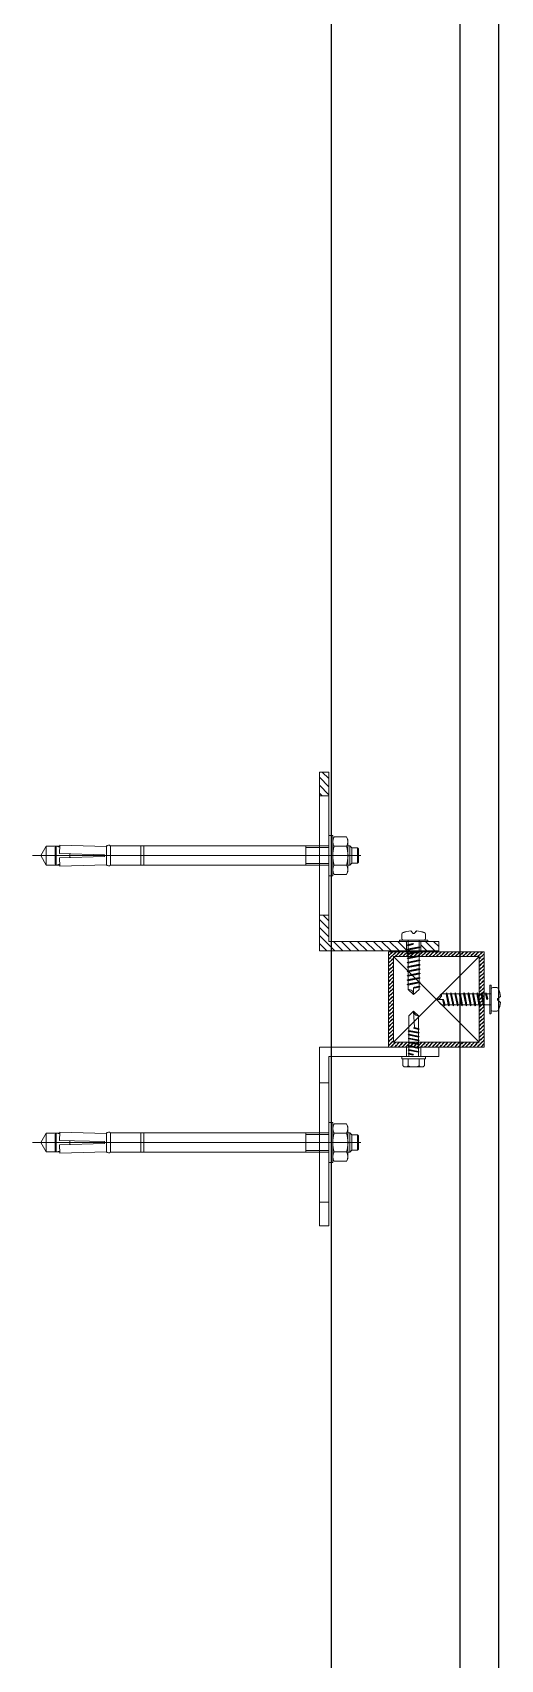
# Model space of a CAD drawing. Header units: millimetres. Extents: x 4688743 to 4806056, y -3017657 to -2960297.
# Drawn here: x 4752527 to 4752723, y -2972201 to -2971519 of the extents above; entities that cross this region are included whole.
import ezdxf

# ---------------------------------------------------------------- set-up
doc = ezdxf.new("R2010")
doc.units = ezdxf.units.MM
doc.header["$MEASUREMENT"] = 0
for name, color, linetype, lineweight in [('B-SECTIONS$0$_FAVETON-Autotaladrante N12 Filete 5.5 mm', 8, 'Continuous', 5), ('CLAYTONE-Pieza', 7, 'Continuous', 9), ('NEI-ALU-CROSS-SECTION', 150, 'Continuous', 5), ('NEI-G-BRACKET-IN PLAN', 115, 'Continuous', 5), ('NEI-G-RCC FASTENER', 253, 'Continuous', 5), ('TAPPING SCREW', 251, 'Continuous', 5)]:
    doc.layers.add(name, color=color, linetype=linetype, lineweight=lineweight)
doc.layers.add('MATEL CLADDING', color=145, linetype='Continuous')
doc.layers.add('wall', color=4, linetype='Continuous')

# ---------------------------------------------------------------- blocks, each defined once
blk = doc.blocks.new('ALU-CROSS-SECTION')
at = {"layer": 'NEI-ALU-CROSS-SECTION'}
h = blk.add_hatch(dxfattribs=at)
h.set_pattern_fill('ANSI33', color=8, scale=0.35, style=0)
h.set_pattern_definition([(45, (-14308.022, -80916.707), (-1.57154482, 1.57154482), []), (45, (-14306.4504, -80916.707), (-1.57154482, 1.57154482), [1.11125, -0.555625])])
h.paths.add_polyline_path([(20, 20), (-20, 20), (-20, -20), (20, -20)])
h.paths.add_polyline_path([(18, -18), (-18, -18), (-18, 18), (18, 18)], flags=16)
at = {"color": 8}
for p, q in [((-18, -18), (18, 18)), ((-18, 18), (18, -18))]:
    blk.add_line(p, q, dxfattribs=at)
for points in [[(-20, -20), (20, -20), (20, 20), (-20, 20)], [(-18, -18), (18, -18), (18, 18), (-18, 18)]]:
    blk.add_lwpolyline(points, close=True)
blk = doc.blocks.new('Autotaladrante N12 Filete 5.5 mm')
at = {"color": 250}
blk.add_lwpolyline([(0.4, -6), (0.1, -6, -0.414214), (0, -5.9), (0, 5.9, -0.414214), (0.1, 6), (0.4, 6, -0.414214), (0.5, 5.9), (0.5, -5.9, -0.414214)], format="xyb", close=True, dxfattribs=at)
at = {"layer": 'TAPPING SCREW'}
for p, q in [((-3.94, 1.25), (-2.75, 0.25)), ((-2.75, 0.25), (-2.75, -0.25)), ((0, 2.29), (1.85, 2.29)), ((1.62, 0), (2.08, 2.69)), ((2.31, 2.29), (3.68, 2.29)), ((4.14, 2.29), (5.51, 2.29)), ((5.98, 2.29), (7.35, 2.29)), ((7.81, 2.29), (9.18, 2.29)), ((9.64, 2.29), (11.01, 2.29)), ((10.56, -2.29), (11.48, 2.29)), ((11.25, 2.69), (11.48, 2.29)), ((11.48, 2.29), (12.85, 2.29)), ((13.31, 2.29), (14.68, 2.29)), ((14.23, -2.29), (15.14, 2.29)), ((14.55, 2.29), (20.7, 2.29)), ((14.91, 2.69), (15.14, 2.29)), ((15.14, 2.29), (16.51, 2.29)), ((16.98, 2.29), (18.35, 2.29)), ((17.66, -2.69), (18.58, 2.69)), ((20.7, 2.29), (22.8, 0)), ((-3.94, -1.25), (-2.75, -0.25)), ((0, -2.29), (2.76, -2.29)), ((3, -2.69), (3.23, -2.29)), ((4.83, -2.69), (5.06, -2.29)), ((6.66, -2.69), (6.89, -2.29)), ((8.5, -2.69), (8.73, -2.29)), ((10.33, -2.69), (10.56, -2.29)), ((10.56, -2.29), (11.93, -2.29)), ((12.39, -2.29), (13.76, -2.29)), ((13.64, -2.29), (20.7, -2.29)), ((14, -2.69), (14.23, -2.29)), ((14.23, -2.29), (15.6, -2.29)), ((16.06, -2.29), (17.43, -2.29)), ((17.89, -2.29), (19.26, -2.29)), ((19.95, 0), (22.8, 0)), ((20.7, -2.29), (22.8, 0))]:
    blk.add_line(p, q, dxfattribs=at)
for points in [[(-0.75, 5), (-2.47, 5)], [(0, 4.25), (0, -4.25)], [(4.6, -2.29), (3.23, -2.29), (4.14, 2.29), (3.91, 2.69), (3, -2.69), (2.76, -2.29), (3.68, 2.29), (3.91, 2.69)], [(6.43, -2.29), (5.06, -2.29), (5.98, 2.29), (5.75, 2.69), (4.83, -2.69), (4.6, -2.29), (5.51, 2.29), (5.75, 2.69)], [(8.26, -2.29), (6.89, -2.29), (7.81, 2.29), (7.58, 2.69), (6.66, -2.69), (6.43, -2.29), (7.35, 2.29), (7.58, 2.69)], [(10.1, -2.29), (8.73, -2.29), (9.64, 2.29), (9.41, 2.69), (8.5, -2.69), (8.26, -2.29), (9.18, 2.29), (9.41, 2.69)], [(13.08, 2.69), (13.31, 2.29), (12.39, -2.29), (12.16, -2.69), (11.93, -2.29), (12.85, 2.29), (13.08, 2.69), (12.16, -2.69)], [(15.83, -2.69), (16.06, -2.29), (16.98, 2.29), (16.75, 2.69), (15.83, -2.69), (15.6, -2.29), (16.51, 2.29), (16.75, 2.69)], [(-0.75, -5), (-2.47, -5)], [(19.95, 0), (19.72, -0.4), (19.26, -2.29), (19.5, -2.69), (19.95, 0), (20.19, -0.4), (19.73, -2.29), (19.5, -2.69)]]:
    blk.add_lwpolyline(points, dxfattribs=at)
for points in [[(2.31, 2.29), (1.85, 0.4), (1.62, 0), (1.39, 0.4), (1.85, 2.29), (2.08, 2.69)], [(10.33, -2.69), (10.1, -2.29), (11.01, 2.29), (11.25, 2.69)], [(13.76, -2.29), (14.68, 2.29), (14.91, 2.69), (14, -2.69)], [(17.89, -2.29), (17.66, -2.69), (17.43, -2.29), (18.35, 2.29), (18.58, 2.69), (18.81, 2.29)]]:
    blk.add_lwpolyline(points, close=True, dxfattribs=at)
for centre, radius, start, end in [((9.02, 0), 13, 159.51694, 174.54353), ((-2.46, 4.24), 0.756, 90.46961, 163.25484), ((-0.76, 4.24), 0.756, 0.46961, 89.53039), ((22.74, 2.05), 2.06, 173.37755, 271.62243), ((9.02, 0), 13, 185.45647, 200.48306), ((-2.46, -4.24), 0.756, 196.74516, 269.53039), ((-0.76, -4.24), 0.756, 270.46961, 359.53039)]:
    blk.add_arc(centre, radius, start, end, dxfattribs=at)
blk = doc.blocks.new('Fischer')
at = {"layer": 'NEI-G-RCC FASTENER', "linetype": 'Continuous'}
for p, q in [((-8, 6.8), (-7.39, 7.85)), ((-2.21, 7.85), (-7.39, 7.85)), ((-1.6, 6.8), (-2.21, 7.85)), ((-1.6, 8.4), (-1.6, 0)), ((-1.6, 8.4), (0, 8.4)), ((0, 8.4), (0, -8.4)), ((-12, 3.1), (-12.4, 2.7)), ((-12.4, 2.7), (-12.4, -2.82)), ((-12, 3.1), (-9.6, 3.1)), ((-12, -3.22), (-12, 3.1)), ((-9.6, 3.1), (-8.82, 3.94)), ((-9.6, 3.1), (-9.6, -3.22)), ((-8.82, 3.94), (-8, 3.94)), ((-8.82, -4.06), (-8.82, 3.94)), ((-8, 6.8), (-8, 0)), ((-8, -6.8), (-8, 0)), ((-2.21, 3.93), (-7.39, 3.93)), ((-1.6, -8.4), (-1.6, 0)), ((91.52, 3.94), (0, 3.94)), ((9.6, 3.94), (9.6, -4.06)), ((77.52, -4.06), (77.52, 3.94)), ((78.72, -4.06), (78.72, 3.94)), ((91.52, 3.94), (91.52, -4.06)), ((112.67, 4.45), (93.12, 3.89)), ((93.12, 3.92), (93.12, 3.46)), ((93.12, -3.46), (93.12, 3.46)), ((112.79, 0.93), (93.92, 0.4)), ((93.92, 0.4), (93.92, -0.4)), ((108.49, 0.78), (108.49, -0.78)), ((112.67, 4.45), (112.79, 0.93)), ((112.69, 3.92), (118.34, 3.92)), ((114.25, 3.92), (112.7, 3.62)), ((114.25, -3.92), (114.25, 3.92)), ((114.65, 3.44), (114.25, 3.92)), ((114.65, -3.44), (114.65, 3.44)), ((118.34, -3.92), (118.34, 3.92)), ((118.34, 3.92), (120.6, 0)), ((120.6, 0), (118.34, -3.92)), ((-12, -3.22), (-12.4, -2.82)), ((-9.6, -3.22), (-12, -3.22)), ((-9.6, -3.22), (-8.82, -4.06)), ((-8.82, -4.06), (-8, -4.06)), ((-8, -6.8), (-7.39, -7.85)), ((-2.21, -3.93), (-7.39, -3.93)), ((-1.6, -6.8), (-2.21, -7.85)), ((91.52, -4.06), (0, -4.06)), ((93.12, -3.92), (93.12, -3.46)), ((112.67, -4.45), (93.12, -3.89)), ((112.79, -0.93), (93.92, -0.4)), ((112.67, -4.45), (112.79, -0.93)), ((112.69, -3.92), (118.34, -3.92)), ((112.7, -3.62), (114.25, -3.92)), ((114.65, -3.44), (114.25, -3.92)), ((-2.21, -7.85), (-7.39, -7.85)), ((-1.6, -8.4), (0, -8.4))]:
    blk.add_line(p, q, dxfattribs=at)
at = {"layer": 'NEI-G-RCC FASTENER'}
for p, q in [((9.6, 3.29), (0, 3.29)), ((-13.33, 0), (124.1, 0)), ((9.6, -3.41), (0, -3.41))]:
    blk.add_line(p, q, dxfattribs=at)
at = {"layer": 'NEI-G-RCC FASTENER', "linetype": 'Continuous'}
for centre, radius, start, end in [((-4.53, 5.89), 3.47, 145.56154, 214.43847), ((-5.07, 5.89), 3.47, 325.56154, 34.43847), ((4.98, 0), 12.98, 162.38304, 197.61697), ((-14.58, 0), 12.98, 342.38303, 17.61698), ((92.28, 3.37), 0.948, 27.05796, 142.94074), ((-4.53, -5.89), 3.47, 145.56154, 214.43847), ((-5.07, -5.89), 3.47, 325.56154, 34.43847), ((92.28, -3.49), 0.948, 217.05925, 332.94203)]:
    blk.add_arc(centre, radius, start, end, dxfattribs=at)
blk = doc.blocks.new('B-SECTIONS$0$Autotaladrante N12 Filete 5.5 mm')
at = {"layer": 'B-SECTIONS$0$_FAVETON-Autotaladrante N12 Filete 5.5 mm'}
for p, q in [((-4.984375, -3.870117), (-4.984375, 3.870117)), ((-4.411376, 2.580078), (-1.03125, 2.580078)), ((0, 2.291992), (1.143555, 2.291992)), ((0.916504, 0), (1.375, 2.692383)), ((1.60669, 2.291992), (2.976807, 2.291992)), ((3.439942, 2.291992), (4.810059, 2.291992)), ((4.356446, -2.291992), (5.273194, 2.291992)), ((5.041749, 2.692383), (5.273194, 2.291992)), ((5.273194, 2.291992), (6.643555, 2.291992)), ((7.106446, 2.291992), (8.476807, 2.291992)), ((8.023194, -2.291992), (8.939698, 2.291992)), ((8.708252, 2.692383), (8.939698, 2.291992)), ((8.939698, 2.291992), (10.310059, 2.291992)), ((10.773194, 2.291992), (12.143311, 2.291992)), ((11.458252, -2.692383), (12.375, 2.692383)), ((12.606446, 2.291992), (19.670899, 2.291992)), ((13.981446, -0.401367), (21.770752, 0)), ((19.670899, 2.291992), (21.770752, 0)), ((19.670899, -2.291992), (21.770752, 0)), ((-4.411376, -2.580078), (-1.03125, -2.580078)), ((-1.03125, -5.160156), (-4.411376, -5.160156)), ((0, -2.291992), (2.060059, -2.291992)), ((2.291749, -2.692383), (2.523194, -2.291992)), ((4.125, -2.692383), (4.356446, -2.291992)), ((4.356446, -2.291992), (5.726807, -2.291992)), ((6.189942, -2.291992), (7.560059, -2.291992)), ((7.791504, -2.692383), (8.023194, -2.291992)), ((8.023194, -2.291992), (9.393311, -2.291992)), ((9.856446, -2.291992), (11.226807, -2.291992)), ((11.689942, -2.291992), (13.060059, -2.291992)), ((13.523194, -2.291992), (19.670899, -2.291992))]:
    blk.add_line(p, q, dxfattribs=at)
for points in [[(-1.03125, 5.160156), (-4.411376, 5.160156)], [(3.893555, -2.291992), (2.523194, -2.291992), (3.439942, 2.291992), (3.208252, 2.692383), (2.291749, -2.692383), (2.060059, -2.291992), (2.976807, 2.291992), (3.208252, 2.692383)], [(6.875, 2.692383), (7.106446, 2.291992), (6.189942, -2.291992), (5.958252, -2.692383), (5.726807, -2.291992), (6.643555, 2.291992), (6.875, 2.692383), (5.958252, -2.692383)], [(9.625, -2.692383), (9.856446, -2.291992), (10.773194, 2.291992), (10.541504, 2.692383), (9.625, -2.692383), (9.393311, -2.291992), (10.310059, 2.291992), (10.541504, 2.692383)], [(13.75, 0), (13.518555, -0.401367), (13.060059, -2.291992), (13.291749, -2.692383), (13.75, 0), (13.981446, -0.401367), (13.523194, -2.291992), (13.291749, -2.692383)]]:
    blk.add_lwpolyline(points, dxfattribs=at)
for points in [[(0, -5.729492), (0, 5.729492), (-1.03125, 5.729492), (-1.03125, -5.729492)], [(1.60669, 2.291992), (1.148194, 0.401367), (0.916504, 0), (0.685059, 0.401367), (1.143555, 2.291992), (1.375, 2.692383)], [(4.125, -2.692383), (3.893555, -2.291992), (4.810059, 2.291992), (5.041749, 2.692383)], [(7.560059, -2.291992), (8.476807, 2.291992), (8.708252, 2.692383), (7.791504, -2.692383)], [(11.689942, -2.291992), (11.458252, -2.692383), (11.226807, -2.291992), (12.143311, 2.291992), (12.375, 2.692383), (12.606446, 2.291992)]]:
    blk.add_lwpolyline(points, close=True, dxfattribs=at)
for centre, radius, start, end in [((1.111329, 0), 6.095833, 154.96034, 205.03966), ((-3.245605, 3.870117), 1.738802, 132.1065, 227.8935), ((21.712647, -2.054688), 2.055444, 88.377566, 186.622451), ((-3.245605, -3.870117), 1.738802, 132.1065, 227.8935)]:
    blk.add_arc(centre, radius, start, end, dxfattribs=at)

msp = doc.modelspace()

# ---------------------------------------------------------------- hatches: boundary and pattern name
at = {"layer": 'NEI-ALU-CROSS-SECTION'}
h = msp.add_hatch(dxfattribs=at)
h.set_pattern_fill('ANSI33', color=8, scale=0.35, style=0)
h.set_pattern_definition([(45, (222162.3434, -72868.969), (-1.5715448212, 1.5715448212), []), (45, (222163.915, -72868.969), (-1.5715448212, 1.5715448212), [1.11125, -0.555625])])
h.paths.add_polyline_path([(4752675.83, -2971944.19), (4752675.83, -2971904.19), (4752715.83, -2971904.19), (4752715.83, -2971944.19)])
h.paths.add_polyline_path([(4752713.83, -2971942.19), (4752713.83, -2971906.19), (4752677.83, -2971906.19), (4752677.83, -2971942.19)], flags=16)
at = {"layer": 'NEI-G-BRACKET-IN PLAN'}
h = msp.add_hatch(dxfattribs=at)
h.set_pattern_fill('ANSI31', color=8, scale=0.75, angle=90, style=0)
h.set_pattern_definition([(135, (4752636.8326, -2969571.4452), (-1.683798, -1.683798), [])])
h.paths.add_polyline_path([(4752646.83, -2971838.86), (4752646.83, -2971828.86), (4752650.83, -2971828.86), (4752650.83, -2971838.86)])
h = msp.add_hatch(dxfattribs=at)
h.set_pattern_fill('ANSI31', color=8, scale=0.75, angle=90, style=0)
h.set_pattern_definition([(135, (4752671.8326, -2969362.9907), (-1.683798, -1.683798), [])])
h.paths.add_polyline_path([(4752646.83, -2971903.86), (4752646.83, -2971888.86), (4752650.83, -2971888.86), (4752650.83, -2971899.86), (4752681.33, -2971899.86), (4752681.33, -2971899.87), (4752683.33, -2971899.87), (4752683.33, -2971903.86)])
h = msp.add_hatch(dxfattribs=at)
h.set_pattern_fill('ANSI31', color=8, scale=0.75, angle=90, style=0)
h.set_pattern_definition([(135, (4752639.3331, -2969571.4452), (-1.683798, -1.683798), [])])
h.paths.add_polyline_path([(4752696.83, -2971899.86), (4752696.83, -2971903.86), (4752689.33, -2971903.86), (4752689.33, -2971899.86)])

# ---------------------------------------------------------------- linework, layer by layer
at = {"layer": 'B-SECTIONS$0$_FAVETON-Autotaladrante N12 Filete 5.5 mm'}
for p, q in [((4752684.33, -2971931.02, 129.88), (4752686.33, -2971929.19, 129.88)), ((4752686.68, -2971935.99, 129.88), (4752686.33, -2971929.19, 129.88)), ((4752688.33, -2971931.02, 129.88), (4752686.33, -2971929.19, 129.88)), ((4752684.33, -2971937.19, 129.88), (4752684.33, -2971931.02, 129.88)), ((4752688.33, -2971936.39, 129.88), (4752688.33, -2971931.02, 129.88)), ((4752688.68, -2971938.19, 129.88), (4752683.98, -2971937.39, 129.88)), ((4752683.98, -2971940.59, 129.88), (4752684.33, -2971940.39, 129.88)), ((4752684.33, -2971938.79, 129.88), (4752684.33, -2971937.59, 129.88)), ((4752684.33, -2971940.39, 129.88), (4752684.33, -2971939.19, 129.88)), ((4752688.33, -2971941.19, 129.88), (4752684.33, -2971940.39, 129.88)), ((4752684.33, -2971941.99, 129.88), (4752684.33, -2971940.79, 129.88)), ((4752684.33, -2971943.59, 129.88), (4752684.33, -2971942.39, 129.88)), ((4752688.33, -2971937.99, 129.88), (4752688.33, -2971936.79, 129.88)), ((4752688.33, -2971939.59, 129.88), (4752688.33, -2971938.39, 129.88)), ((4752688.33, -2971941.19, 129.88), (4752688.33, -2971939.99, 129.88)), ((4752688.68, -2971941.39, 129.88), (4752688.33, -2971941.19, 129.88)), ((4752688.33, -2971942.79, 129.88), (4752688.33, -2971941.59, 129.88)), ((4752688.33, -2971944.39, 129.88), (4752688.33, -2971943.19, 129.88)), ((4752683.98, -2971943.79, 129.88), (4752684.33, -2971943.59, 129.88)), ((4752686.33, -2971947.39, 129.88), (4752683.98, -2971946.99, 129.88)), ((4752684.08, -2971952.04, 129.88), (4752684.08, -2971949.09, 129.88)), ((4752688.33, -2971944.39, 129.88), (4752684.33, -2971943.59, 129.88)), ((4752684.33, -2971945.19, 129.88), (4752684.33, -2971943.99, 129.88)), ((4752684.33, -2971946.79, 129.88), (4752684.33, -2971945.59, 129.88)), ((4752684.33, -2971948.19, 129.88), (4752684.33, -2971947.19, 129.88)), ((4752688.68, -2971944.59, 129.88), (4752688.33, -2971944.39, 129.88)), ((4752688.68, -2971946.19, 129.88), (4752688.33, -2971945.99, 129.88)), ((4752688.33, -2971948.19, 129.88), (4752688.33, -2971946.39, 129.88)), ((4752688.59, -2971952.04, 129.88), (4752688.59, -2971949.09, 129.88)), ((4752690.84, -2971949.09, 129.88), (4752690.84, -2971952.04, 129.88)), ((4752689.71, -2971952.54, 129.88), (4752682.96, -2971952.54, 129.88))]:
    msp.add_line(p, q, dxfattribs=at)
at = {"layer": 'B-SECTIONS$0$_FAVETON-Autotaladrante N12 Filete 5.5 mm', "elevation": 129.88}
for points in [[(4752686.33, -2971936.19), (4752686.68, -2971936.39), (4752688.33, -2971936.79), (4752688.68, -2971936.59), (4752686.33, -2971936.19), (4752686.68, -2971935.99), (4752688.33, -2971936.39), (4752688.68, -2971936.59)], [(4752688.68, -2971939.79), (4752688.33, -2971939.59), (4752684.33, -2971938.79), (4752683.98, -2971938.99), (4752688.68, -2971939.79), (4752688.33, -2971939.99), (4752684.33, -2971939.19), (4752683.98, -2971938.99)], [(4752683.98, -2971942.19), (4752684.33, -2971941.99), (4752688.33, -2971942.79), (4752688.68, -2971942.99), (4752688.33, -2971943.19), (4752684.33, -2971942.39), (4752683.98, -2971942.19), (4752688.68, -2971942.99)], [(4752681.83, -2971949.09), (4752681.83, -2971952.04)], [(4752688.33, -2971944.79), (4752688.33, -2971945.99), (4752684.33, -2971945.19), (4752683.98, -2971945.39), (4752688.68, -2971946.19), (4752688.33, -2971946.39), (4752684.33, -2971945.59), (4752683.98, -2971945.39)]]:
    msp.add_lwpolyline(points, dxfattribs=at)
for points in [[(4752688.33, -2971937.99), (4752688.68, -2971938.19), (4752688.33, -2971938.39), (4752684.33, -2971937.59), (4752683.98, -2971937.39), (4752684.33, -2971937.19)], [(4752688.33, -2971941.59), (4752684.33, -2971940.79), (4752683.98, -2971940.59), (4752688.68, -2971941.39)], [(4752691.33, -2971948.19), (4752681.33, -2971948.19), (4752681.33, -2971949.09), (4752691.33, -2971949.09)], [(4752688.68, -2971944.59), (4752688.33, -2971944.79), (4752684.33, -2971943.99), (4752683.98, -2971943.79)], [(4752684.33, -2971946.79), (4752685.98, -2971947.19), (4752686.33, -2971947.39), (4752685.98, -2971947.59), (4752684.33, -2971947.19), (4752683.98, -2971946.99)]]:
    msp.add_lwpolyline(points, close=True, dxfattribs=at)
at = {"layer": 'B-SECTIONS$0$_FAVETON-Autotaladrante N12 Filete 5.5 mm'}
for centre, radius, start, end in [((4752688.12, -2971929.24, 129.88), 1.79, 178.40152, 276.6464), ((4752682.96, -2971951.02, 129.88), 1.52, 222.13045, 317.91745), ((4752686.33, -2971947.22, 129.88), 5.32, 244.98429, 295.06361), ((4752689.71, -2971951.02, 129.88), 1.52, 222.13045, 317.91745)]:
    msp.add_arc(centre, radius, start, end, dxfattribs=at)
at = {"layer": 'CLAYTONE-Pieza', "color": 250, "elevation": 129.88}
for points in [[(4752692.33, -2971899.76), (4752692.33, -2971899.46, 0.414214), (4752692.23, -2971899.36), (4752680.43, -2971899.36, 0.414214), (4752680.33, -2971899.46), (4752680.33, -2971899.76, 0.414214), (4752680.43, -2971899.86), (4752692.23, -2971899.86, 0.414214)], [(4752718.33, -2971930.19), (4752718.63, -2971930.19, 0.414214), (4752718.73, -2971930.09), (4752718.73, -2971918.29, 0.414214), (4752718.63, -2971918.19), (4752718.33, -2971918.19, 0.414214), (4752718.23, -2971918.29), (4752718.23, -2971930.09, 0.414214)]]:
    msp.add_lwpolyline(points, format="xyb", close=True, dxfattribs=at)
at = {"layer": 'MATEL CLADDING', "elevation": 0}
for points in [[(4752705.83, -2973389.64), (4752705.83, -2966811.47), (4752705.83, -2966811.47)], [(4752721.83, -2966811.47), (4752721.83, -2973389.64)]]:
    msp.add_lwpolyline(points, dxfattribs=at)
at = {"layer": 'NEI-ALU-CROSS-SECTION', "color": 8}
for p, q in [((4752713.83, -2971906.19, 129.88), (4752677.83, -2971942.19, 129.88)), ((4752677.83, -2971906.19, 129.88), (4752713.83, -2971942.19, 129.88))]:
    msp.add_line(p, q, dxfattribs=at)
at = {"layer": 'NEI-ALU-CROSS-SECTION', "elevation": 129.88}
for points in [[(4752715.83, -2971904.19), (4752715.83, -2971944.19), (4752675.83, -2971944.19), (4752675.83, -2971904.19)], [(4752713.83, -2971906.19), (4752713.83, -2971942.19), (4752677.83, -2971942.19), (4752677.83, -2971906.19)]]:
    msp.add_lwpolyline(points, close=True, dxfattribs=at)
at = {"layer": 'NEI-G-BRACKET-IN PLAN', "color": 8}
for p, q in [((4752646.83, -2971838.86, -1168.96), (4752650.83, -2971838.86, -1168.96)), ((4752646.83, -2971888.86, -1168.96), (4752650.83, -2971888.86, -1168.96)), ((4752683.33, -2971899.86, 129.88), (4752683.33, -2971903.86, 129.88)), ((4752689.33, -2971899.86, 129.88), (4752689.33, -2971903.86, 129.88)), ((4752683.33, -2971948.19, 129.88), (4752683.33, -2971944.19, 129.88)), ((4752689.33, -2971948.19, 129.88), (4752689.33, -2971944.19, 129.88)), ((4752646.83, -2971959.19, -1168.96), (4752650.83, -2971959.19, -1168.96)), ((4752646.83, -2972009.19, -1168.96), (4752650.83, -2972009.19, -1168.96))]:
    msp.add_line(p, q, dxfattribs=at)
at = {"layer": 'NEI-G-BRACKET-IN PLAN', "color": 8, "elevation": 129.88}
for points in [[(4752646.83, -2971828.86), (4752646.83, -2971903.86), (4752696.83, -2971903.86), (4752696.83, -2971899.86), (4752650.83, -2971899.86), (4752650.83, -2971828.86), (4752646.83, -2971828.86)], [(4752646.83, -2972019.19), (4752646.83, -2971944.19), (4752696.83, -2971944.19), (4752696.83, -2971948.19), (4752650.83, -2971948.19), (4752650.83, -2972019.19), (4752646.83, -2972019.19)]]:
    msp.add_lwpolyline(points, dxfattribs=at)
at = {"layer": 'NEI-G-RCC FASTENER', "linetype": 'Continuous'}
for p, q in [((4752530.23, -2971863.92, -1168.96), (4752532.49, -2971860, -1168.96)), ((4752538.14, -2971860, -1168.96), (4752532.49, -2971860, -1168.96)), ((4752532.49, -2971860, -1168.96), (4752532.49, -2971867.84, -1168.96)), ((4752536.18, -2971860.48, -1168.96), (4752536.58, -2971860, -1168.96)), ((4752536.18, -2971860.48, -1168.96), (4752536.18, -2971867.36, -1168.96)), ((4752536.58, -2971860, -1168.96), (4752536.58, -2971867.84, -1168.96)), ((4752538.13, -2971860.31, -1168.96), (4752536.58, -2971860, -1168.96)), ((4752538.16, -2971859.48, -1168.96), (4752538.04, -2971862.99, -1168.96)), ((4752538.16, -2971859.48, -1168.96), (4752557.71, -2971860.03, -1168.96)), ((4752557.71, -2971867.84, -1168.96), (4752557.71, -2971860, -1168.96)), ((4752559.31, -2971859.86, -1168.96), (4752650.83, -2971859.86, -1168.96)), ((4752559.31, -2971867.86, -1168.96), (4752559.31, -2971859.86, -1168.96)), ((4752572.11, -2971859.86, -1168.96), (4752572.11, -2971867.86, -1168.96)), ((4752573.31, -2971859.86, -1168.96), (4752573.31, -2971867.86, -1168.96)), ((4752641.23, -2971867.86, -1168.96), (4752641.23, -2971859.86, -1168.96)), ((4752650.83, -2971872.32, -1168.96), (4752650.83, -2971855.52, -1168.96)), ((4752652.43, -2971855.52, -1168.96), (4752650.83, -2971855.52, -1168.96)), ((4752652.43, -2971872.32, -1168.96), (4752652.43, -2971855.52, -1168.96)), ((4752652.43, -2971857.12, -1168.96), (4752653.04, -2971856.07, -1168.96)), ((4752653.04, -2971856.07, -1168.96), (4752658.22, -2971856.07, -1168.96)), ((4752653.04, -2971860, -1168.96), (4752658.22, -2971860, -1168.96)), ((4752658.83, -2971857.12, -1168.96), (4752658.22, -2971856.07, -1168.96)), ((4752658.83, -2971870.72, -1168.96), (4752658.83, -2971857.12, -1168.96)), ((4752659.65, -2971859.86, -1168.96), (4752658.83, -2971859.86, -1168.96)), ((4752659.65, -2971859.86, -1168.96), (4752659.65, -2971867.86, -1168.96)), ((4752660.43, -2971860.7, -1168.96), (4752659.65, -2971859.86, -1168.96)), ((4752660.43, -2971860.7, -1168.96), (4752662.83, -2971860.7, -1168.96)), ((4752660.43, -2971867.02, -1168.96), (4752660.43, -2971860.7, -1168.96)), ((4752662.83, -2971860.7, -1168.96), (4752662.83, -2971867.02, -1168.96)), ((4752662.83, -2971860.7, -1168.96), (4752663.23, -2971861.1, -1168.96)), ((4752663.23, -2971866.62, -1168.96), (4752663.23, -2971861.1, -1168.96)), ((4752532.49, -2971867.84, -1168.96), (4752530.23, -2971863.92, -1168.96)), ((4752538.14, -2971867.84, -1168.96), (4752532.49, -2971867.84, -1168.96)), ((4752536.18, -2971867.36, -1168.96), (4752536.58, -2971867.84, -1168.96)), ((4752536.58, -2971867.84, -1168.96), (4752538.13, -2971867.54, -1168.96)), ((4752538.04, -2971862.99, -1168.96), (4752556.91, -2971863.52, -1168.96)), ((4752538.04, -2971864.85, -1168.96), (4752556.91, -2971864.32, -1168.96)), ((4752538.16, -2971868.37, -1168.96), (4752538.04, -2971864.85, -1168.96)), ((4752538.16, -2971868.37, -1168.96), (4752557.71, -2971867.82, -1168.96)), ((4752542.34, -2971864.7, -1168.96), (4752542.34, -2971863.14, -1168.96)), ((4752556.91, -2971864.32, -1168.96), (4752556.91, -2971863.52, -1168.96)), ((4752559.31, -2971867.86, -1168.96), (4752650.83, -2971867.86, -1168.96)), ((4752653.04, -2971867.85, -1168.96), (4752658.22, -2971867.85, -1168.96)), ((4752659.65, -2971867.86, -1168.96), (4752658.83, -2971867.86, -1168.96)), ((4752660.43, -2971867.02, -1168.96), (4752659.65, -2971867.86, -1168.96)), ((4752662.83, -2971867.02, -1168.96), (4752660.43, -2971867.02, -1168.96)), ((4752662.83, -2971867.02, -1168.96), (4752663.23, -2971866.62, -1168.96)), ((4752652.43, -2971872.32, -1168.96), (4752650.83, -2971872.32, -1168.96)), ((4752652.43, -2971870.72, -1168.96), (4752653.04, -2971871.78, -1168.96)), ((4752653.04, -2971871.78, -1168.96), (4752658.22, -2971871.78, -1168.96)), ((4752658.83, -2971870.72, -1168.96), (4752658.22, -2971871.78, -1168.96)), ((4752650.83, -2971992.65, -1168.96), (4752650.83, -2971975.85, -1168.96)), ((4752652.43, -2971975.85, -1168.96), (4752650.83, -2971975.85, -1168.96)), ((4752652.43, -2971992.65, -1168.96), (4752652.43, -2971975.85, -1168.96)), ((4752652.43, -2971977.45, -1168.96), (4752653.04, -2971976.4, -1168.96)), ((4752653.04, -2971976.4, -1168.96), (4752658.22, -2971976.4, -1168.96)), ((4752658.83, -2971977.45, -1168.96), (4752658.22, -2971976.4, -1168.96)), ((4752658.83, -2971991.05, -1168.96), (4752658.83, -2971977.45, -1168.96)), ((4752530.23, -2971984.25, -1168.96), (4752532.49, -2971980.33, -1168.96)), ((4752532.49, -2971988.17, -1168.96), (4752530.23, -2971984.25, -1168.96)), ((4752538.14, -2971980.33, -1168.96), (4752532.49, -2971980.33, -1168.96)), ((4752532.49, -2971980.33, -1168.96), (4752532.49, -2971988.17, -1168.96)), ((4752536.18, -2971980.81, -1168.96), (4752536.58, -2971980.33, -1168.96)), ((4752536.18, -2971980.81, -1168.96), (4752536.18, -2971987.69, -1168.96)), ((4752536.58, -2971980.33, -1168.96), (4752536.58, -2971988.17, -1168.96)), ((4752538.13, -2971980.63, -1168.96), (4752536.58, -2971980.33, -1168.96)), ((4752538.16, -2971979.8, -1168.96), (4752538.04, -2971983.32, -1168.96)), ((4752538.04, -2971983.32, -1168.96), (4752556.91, -2971983.85, -1168.96)), ((4752538.16, -2971979.8, -1168.96), (4752557.71, -2971980.36, -1168.96)), ((4752542.34, -2971985.03, -1168.96), (4752542.34, -2971983.47, -1168.96)), ((4752556.91, -2971984.65, -1168.96), (4752556.91, -2971983.85, -1168.96)), ((4752557.71, -2971988.17, -1168.96), (4752557.71, -2971980.33, -1168.96)), ((4752559.31, -2971980.19, -1168.96), (4752650.83, -2971980.19, -1168.96)), ((4752559.31, -2971988.19, -1168.96), (4752559.31, -2971980.19, -1168.96)), ((4752572.11, -2971980.19, -1168.96), (4752572.11, -2971988.19, -1168.96)), ((4752573.31, -2971980.19, -1168.96), (4752573.31, -2971988.19, -1168.96)), ((4752641.23, -2971988.19, -1168.96), (4752641.23, -2971980.19, -1168.96)), ((4752653.04, -2971980.32, -1168.96), (4752658.22, -2971980.32, -1168.96)), ((4752659.65, -2971980.19, -1168.96), (4752658.83, -2971980.19, -1168.96)), ((4752659.65, -2971980.19, -1168.96), (4752659.65, -2971988.19, -1168.96)), ((4752660.43, -2971981.03, -1168.96), (4752659.65, -2971980.19, -1168.96)), ((4752660.43, -2971981.03, -1168.96), (4752662.83, -2971981.03, -1168.96)), ((4752660.43, -2971987.35, -1168.96), (4752660.43, -2971981.03, -1168.96)), ((4752662.83, -2971981.03, -1168.96), (4752662.83, -2971987.35, -1168.96)), ((4752662.83, -2971981.03, -1168.96), (4752663.23, -2971981.43, -1168.96)), ((4752663.23, -2971986.95, -1168.96), (4752663.23, -2971981.43, -1168.96)), ((4752538.14, -2971988.17, -1168.96), (4752532.49, -2971988.17, -1168.96)), ((4752536.18, -2971987.69, -1168.96), (4752536.58, -2971988.17, -1168.96)), ((4752536.58, -2971988.17, -1168.96), (4752538.13, -2971987.87, -1168.96)), ((4752538.04, -2971985.18, -1168.96), (4752556.91, -2971984.65, -1168.96)), ((4752538.16, -2971988.7, -1168.96), (4752538.04, -2971985.18, -1168.96)), ((4752538.16, -2971988.7, -1168.96), (4752557.71, -2971988.14, -1168.96)), ((4752559.31, -2971988.19, -1168.96), (4752650.83, -2971988.19, -1168.96)), ((4752652.43, -2971991.05, -1168.96), (4752653.04, -2971992.1, -1168.96)), ((4752653.04, -2971988.18, -1168.96), (4752658.22, -2971988.18, -1168.96)), ((4752658.83, -2971991.05, -1168.96), (4752658.22, -2971992.1, -1168.96)), ((4752659.65, -2971988.19, -1168.96), (4752658.83, -2971988.19, -1168.96)), ((4752660.43, -2971987.35, -1168.96), (4752659.65, -2971988.19, -1168.96)), ((4752662.83, -2971987.35, -1168.96), (4752660.43, -2971987.35, -1168.96)), ((4752662.83, -2971987.35, -1168.96), (4752663.23, -2971986.95, -1168.96)), ((4752652.43, -2971992.65, -1168.96), (4752650.83, -2971992.65, -1168.96)), ((4752653.04, -2971992.1, -1168.96), (4752658.22, -2971992.1, -1168.96))]:
    msp.add_line(p, q, dxfattribs=at)
at = {"layer": 'NEI-G-RCC FASTENER'}
for p, q in [((4752641.23, -2971860.51, -1168.96), (4752650.83, -2971860.51, -1168.96)), ((4752664.17, -2971863.92, -1168.96), (4752526.73, -2971863.92, -1168.96)), ((4752641.23, -2971867.22, -1168.96), (4752650.83, -2971867.22, -1168.96)), ((4752664.17, -2971984.25, -1168.96), (4752526.73, -2971984.25, -1168.96)), ((4752641.23, -2971980.84, -1168.96), (4752650.83, -2971980.84, -1168.96)), ((4752641.23, -2971987.54, -1168.96), (4752650.83, -2971987.54, -1168.96))]:
    msp.add_line(p, q, dxfattribs=at)
at = {"layer": 'NEI-G-RCC FASTENER', "linetype": 'Continuous'}
for centre, radius, start, end in [((4752558.55, -2971860.44, -1168.96), 0.948, 37.05925, 152.94203), ((4752655.9, -2971858.03, -1168.96), 3.47, 145.56154, 214.43847), ((4752665.41, -2971863.92, -1168.96), 12.98, 162.38303, 197.61698), ((4752655.36, -2971858.03, -1168.96), 3.47, 325.56154, 34.43847), ((4752645.86, -2971863.92, -1168.96), 12.98, 342.38304, 17.61697), ((4752558.55, -2971867.29, -1168.96), 0.948, 207.05796, 322.94074), ((4752655.9, -2971869.81, -1168.96), 3.47, 145.56154, 214.43847), ((4752655.36, -2971869.81, -1168.96), 3.47, 325.56154, 34.43847), ((4752655.9, -2971978.36, -1168.96), 3.47, 145.56154, 214.43847), ((4752655.36, -2971978.36, -1168.96), 3.47, 325.56154, 34.43847), ((4752558.55, -2971980.76, -1168.96), 0.948, 37.05925, 152.94203), ((4752665.41, -2971984.25, -1168.96), 12.98, 162.38303, 197.61698), ((4752645.86, -2971984.25, -1168.96), 12.98, 342.38304, 17.61697), ((4752558.55, -2971987.62, -1168.96), 0.948, 207.05796, 322.94074), ((4752655.9, -2971990.14, -1168.96), 3.47, 145.56154, 214.43847), ((4752655.36, -2971990.14, -1168.96), 3.47, 325.56154, 34.43847)]:
    msp.add_arc(centre, radius, start, end, dxfattribs=at)
at = {"layer": 'TAPPING SCREW'}
for p, q in [((4752685.08, -2971895.43, 129.88), (4752686.08, -2971896.62, 129.88)), ((4752687.59, -2971895.43, 129.88), (4752686.58, -2971896.62, 129.88)), ((4752686.33, -2971900.98, 129.88), (4752683.64, -2971901.44, 129.88)), ((4752684.04, -2971899.36, 129.88), (4752684.04, -2971901.21, 129.88)), ((4752684.04, -2971901.67, 129.88), (4752684.04, -2971903.04, 129.88)), ((4752686.08, -2971896.62, 129.88), (4752686.58, -2971896.62, 129.88)), ((4752688.63, -2971899.36, 129.88), (4752688.63, -2971902.13, 129.88)), ((4752689.03, -2971902.36, 129.88), (4752688.63, -2971902.59, 129.88)), ((4752684.04, -2971903.51, 129.88), (4752684.04, -2971904.88, 129.88)), ((4752684.04, -2971905.34, 129.88), (4752684.04, -2971906.71, 129.88)), ((4752684.04, -2971907.17, 129.88), (4752684.04, -2971908.54, 129.88)), ((4752684.04, -2971909.01, 129.88), (4752684.04, -2971910.38, 129.88)), ((4752689.03, -2971904.19, 129.88), (4752688.63, -2971904.42, 129.88)), ((4752689.03, -2971906.03, 129.88), (4752688.63, -2971906.26, 129.88)), ((4752689.03, -2971907.86, 129.88), (4752688.63, -2971908.09, 129.88)), ((4752683.64, -2971910.61, 129.88), (4752684.04, -2971910.84, 129.88)), ((4752683.64, -2971914.28, 129.88), (4752684.04, -2971914.51, 129.88)), ((4752688.63, -2971909.92, 129.88), (4752684.04, -2971910.84, 129.88)), ((4752684.04, -2971910.84, 129.88), (4752684.04, -2971912.21, 129.88)), ((4752684.04, -2971912.67, 129.88), (4752684.04, -2971920.07, 129.88)), ((4752688.63, -2971913.59, 129.88), (4752684.04, -2971914.51, 129.88)), ((4752689.03, -2971909.69, 129.88), (4752688.63, -2971909.92, 129.88)), ((4752688.63, -2971909.92, 129.88), (4752688.63, -2971911.29, 129.88)), ((4752688.63, -2971911.76, 129.88), (4752688.63, -2971920.07, 129.88)), ((4752689.03, -2971913.36, 129.88), (4752688.63, -2971913.59, 129.88)), ((4752689.03, -2971917.03, 129.88), (4752683.64, -2971917.94, 129.88)), ((4752684.04, -2971920.07, 129.88), (4752686.33, -2971922.17, 129.88)), ((4752686.33, -2971919.32, 129.88), (4752686.33, -2971922.17, 129.88)), ((4752688.63, -2971920.07, 129.88), (4752686.33, -2971922.17, 129.88)), ((4752698.03, -2971921.9, 129.88), (4752695.93, -2971924.19, 129.88)), ((4752705.42, -2971921.9, 129.88), (4752698.03, -2971921.9, 129.88)), ((4752701.07, -2971926.88, 129.88), (4752700.15, -2971921.5, 129.88)), ((4752703.82, -2971921.5, 129.88), (4752703.58, -2971921.9, 129.88)), ((4752704.5, -2971926.48, 129.88), (4752703.58, -2971921.9, 129.88)), ((4752707.25, -2971921.9, 129.88), (4752705.88, -2971921.9, 129.88)), ((4752707.48, -2971921.5, 129.88), (4752707.25, -2971921.9, 129.88)), ((4752708.17, -2971926.48, 129.88), (4752707.25, -2971921.9, 129.88)), ((4752709.08, -2971921.9, 129.88), (4752707.71, -2971921.9, 129.88)), ((4752710.92, -2971921.9, 129.88), (4752709.55, -2971921.9, 129.88)), ((4752712.75, -2971921.9, 129.88), (4752711.38, -2971921.9, 129.88)), ((4752714.58, -2971921.9, 129.88), (4752713.21, -2971921.9, 129.88)), ((4752716.42, -2971921.9, 129.88), (4752715.05, -2971921.9, 129.88)), ((4752717.11, -2971924.19, 129.88), (4752716.65, -2971921.5, 129.88)), ((4752718.73, -2971921.9, 129.88), (4752716.88, -2971921.9, 129.88)), ((4752698.03, -2971926.48, 129.88), (4752695.93, -2971924.19, 129.88)), ((4752698.77, -2971924.19, 129.88), (4752695.93, -2971924.19, 129.88)), ((4752706.33, -2971926.48, 129.88), (4752698.03, -2971926.48, 129.88)), ((4752704.73, -2971926.88, 129.88), (4752704.5, -2971926.48, 129.88)), ((4752708.17, -2971926.48, 129.88), (4752706.8, -2971926.48, 129.88)), ((4752708.4, -2971926.88, 129.88), (4752708.17, -2971926.48, 129.88)), ((4752710.23, -2971926.88, 129.88), (4752710, -2971926.48, 129.88)), ((4752712.07, -2971926.88, 129.88), (4752711.83, -2971926.48, 129.88)), ((4752713.9, -2971926.88, 129.88), (4752713.67, -2971926.48, 129.88)), ((4752715.73, -2971926.88, 129.88), (4752715.5, -2971926.48, 129.88)), ((4752718.73, -2971926.48, 129.88), (4752715.96, -2971926.48, 129.88)), ((4752722.66, -2971922.94, 129.88), (4752721.47, -2971923.94, 129.88)), ((4752721.47, -2971923.94, 129.88), (4752721.47, -2971924.44, 129.88)), ((4752722.66, -2971925.44, 129.88), (4752721.47, -2971924.44, 129.88))]:
    msp.add_line(p, q, dxfattribs=at)
at = {"layer": 'TAPPING SCREW', "elevation": 129.88}
for points in [[(4752681.33, -2971898.61), (4752681.33, -2971896.9)], [(4752682.08, -2971899.36), (4752690.58, -2971899.36)], [(4752688.63, -2971903.96), (4752688.63, -2971902.59), (4752684.04, -2971903.51), (4752683.64, -2971903.28), (4752689.03, -2971902.36), (4752688.63, -2971902.13), (4752684.04, -2971903.04), (4752683.64, -2971903.28)], [(4752691.33, -2971898.61), (4752691.33, -2971896.9)], [(4752688.63, -2971905.79), (4752688.63, -2971904.42), (4752684.04, -2971905.34), (4752683.64, -2971905.11), (4752689.03, -2971904.19), (4752688.63, -2971903.96), (4752684.04, -2971904.88), (4752683.64, -2971905.11)], [(4752688.63, -2971907.63), (4752688.63, -2971906.26), (4752684.04, -2971907.17), (4752683.64, -2971906.94), (4752689.03, -2971906.03), (4752688.63, -2971905.79), (4752684.04, -2971906.71), (4752683.64, -2971906.94)], [(4752688.63, -2971909.46), (4752688.63, -2971908.09), (4752684.04, -2971909.01), (4752683.64, -2971908.78), (4752689.03, -2971907.86), (4752688.63, -2971907.63), (4752684.04, -2971908.54), (4752683.64, -2971908.78)], [(4752683.64, -2971912.44), (4752684.04, -2971912.67), (4752688.63, -2971911.76), (4752689.03, -2971911.53), (4752688.63, -2971911.29), (4752684.04, -2971912.21), (4752683.64, -2971912.44), (4752689.03, -2971911.53)], [(4752689.03, -2971915.19), (4752688.63, -2971915.42), (4752684.04, -2971916.34), (4752683.64, -2971916.11), (4752689.03, -2971915.19), (4752688.63, -2971914.96), (4752684.04, -2971915.88), (4752683.64, -2971916.11)], [(4752686.33, -2971919.32), (4752686.73, -2971919.09), (4752688.63, -2971918.63), (4752689.03, -2971918.86), (4752686.33, -2971919.32), (4752686.73, -2971919.55), (4752688.63, -2971919.09), (4752689.03, -2971918.86)], [(4752702.9, -2971926.88), (4752702.67, -2971926.48), (4752701.75, -2971921.9), (4752701.98, -2971921.5), (4752702.9, -2971926.88), (4752703.13, -2971926.48), (4752702.21, -2971921.9), (4752701.98, -2971921.5)], [(4752705.65, -2971921.5), (4752705.42, -2971921.9), (4752706.33, -2971926.48), (4752706.57, -2971926.88), (4752706.8, -2971926.48), (4752705.88, -2971921.9), (4752705.65, -2971921.5), (4752706.57, -2971926.88)], [(4752708.63, -2971926.48), (4752710, -2971926.48), (4752709.08, -2971921.9), (4752709.32, -2971921.5), (4752710.23, -2971926.88), (4752710.46, -2971926.48), (4752709.55, -2971921.9), (4752709.32, -2971921.5)], [(4752710.46, -2971926.48), (4752711.83, -2971926.48), (4752710.92, -2971921.9), (4752711.15, -2971921.5), (4752712.07, -2971926.88), (4752712.3, -2971926.48), (4752711.38, -2971921.9), (4752711.15, -2971921.5)], [(4752712.3, -2971926.48), (4752713.67, -2971926.48), (4752712.75, -2971921.9), (4752712.98, -2971921.5), (4752713.9, -2971926.88), (4752714.13, -2971926.48), (4752713.21, -2971921.9), (4752712.98, -2971921.5)], [(4752714.13, -2971926.48), (4752715.5, -2971926.48), (4752714.58, -2971921.9), (4752714.82, -2971921.5), (4752715.73, -2971926.88), (4752715.96, -2971926.48), (4752715.05, -2971921.9), (4752714.82, -2971921.5)], [(4752718.73, -2971919.94), (4752718.73, -2971928.44)], [(4752719.48, -2971919.19), (4752721.2, -2971919.19)], [(4752698.77, -2971924.19), (4752699.01, -2971924.59), (4752699.46, -2971926.48), (4752699.23, -2971926.88), (4752698.77, -2971924.19), (4752698.54, -2971924.59), (4752699, -2971926.48), (4752699.23, -2971926.88)], [(4752719.48, -2971929.19), (4752721.2, -2971929.19)]]:
    msp.add_lwpolyline(points, dxfattribs=at)
for points in [[(4752684.04, -2971901.67), (4752685.93, -2971901.22), (4752686.33, -2971900.98), (4752685.93, -2971900.75), (4752684.04, -2971901.21), (4752683.64, -2971901.44)], [(4752689.03, -2971909.69), (4752688.63, -2971909.46), (4752684.04, -2971910.38), (4752683.64, -2971910.61)], [(4752688.63, -2971913.13), (4752684.04, -2971914.04), (4752683.64, -2971914.28), (4752689.03, -2971913.36)], [(4752688.63, -2971917.26), (4752689.03, -2971917.03), (4752688.63, -2971916.79), (4752684.04, -2971917.71), (4752683.64, -2971917.94), (4752684.04, -2971918.17)], [(4752700.83, -2971926.48), (4752701.07, -2971926.88), (4752701.3, -2971926.48), (4752700.38, -2971921.9), (4752700.15, -2971921.5), (4752699.92, -2971921.9)], [(4752704.96, -2971926.48), (4752704.05, -2971921.9), (4752703.82, -2971921.5), (4752704.73, -2971926.88)], [(4752708.4, -2971926.88), (4752708.63, -2971926.48), (4752707.71, -2971921.9), (4752707.48, -2971921.5)], [(4752716.42, -2971921.9), (4752716.88, -2971923.79), (4752717.11, -2971924.19), (4752717.34, -2971923.79), (4752716.88, -2971921.9), (4752716.65, -2971921.5)]]:
    msp.add_lwpolyline(points, close=True, dxfattribs=at)
at = {"layer": 'TAPPING SCREW'}
for centre, radius, start, end in [((4752686.33, -2971908.39, 129.88), 13, 95.45647, 110.48306), ((4752686.33, -2971908.39, 129.88), 13, 69.51694, 84.54353), ((4752682.09, -2971896.9, 129.88), 0.756, 106.74516, 179.53039), ((4752682.09, -2971898.61, 129.88), 0.756, 180.46961, 269.53039), ((4752690.58, -2971898.61, 129.88), 0.756, 270.46961, 359.53039), ((4752690.58, -2971896.9, 129.88), 0.756, 0.46961, 73.25484), ((4752684.28, -2971922.11, 129.88), 2.06, 358.37757, 96.62245), ((4752695.98, -2971922.14, 129.88), 2.06, 268.37757, 6.62245), ((4752719.48, -2971919.95, 129.88), 0.756, 90.46961, 179.53039), ((4752721.19, -2971919.95, 129.88), 0.756, 16.74516, 89.53039), ((4752709.7, -2971924.19, 129.88), 13, 5.45647, 20.48306), ((4752719.48, -2971928.43, 129.88), 0.756, 180.46961, 269.53039), ((4752721.19, -2971928.43, 129.88), 0.756, 270.46961, 343.25484), ((4752709.7, -2971924.19, 129.88), 13, 339.51694, 354.54353)]:
    msp.add_arc(centre, radius, start, end, dxfattribs=at)
at = {"layer": 'wall'}
msp.add_line((4752652.01, -2973564.64, 0), (4752651.74, -2965763.96, 0), dxfattribs=at)

# ---------------------------------------------------------------- block references
at = {"layer": 'CLAYTONE-Pieza', "xscale": -1, "rotation": 90}
msp.add_blockref('Autotaladrante N12 Filete 5.5 mm', (4752686.33, -2971899.36, 129.88), dxfattribs=at)
at = {"layer": 'CLAYTONE-Pieza', "color": 8, "xscale": -1}
msp.add_blockref('Autotaladrante N12 Filete 5.5 mm', (4752718.73, -2971924.19, 129.88), dxfattribs=at)
at = {"layer": 'NEI-ALU-CROSS-SECTION', "color": 8, "xscale": -1, "rotation": 90}
msp.add_blockref('ALU-CROSS-SECTION', (4752695.83, -2971924.19, 129.88), dxfattribs=at)
at = {"layer": 'NEI-G-BRACKET-IN PLAN', "color": 8, "extrusion": (0, 0, -1), "xscale": -0.8726777181651566, "yscale": 0.8726777181651566, "zscale": -0.8726777181651566, "rotation": 269.9760494937307}
msp.add_blockref('B-SECTIONS$0$Autotaladrante N12 Filete 5.5 mm', (-4752686.33, -2971948.19, -129.88), dxfattribs=at)
at = {"layer": 'NEI-G-RCC FASTENER', "extrusion": (0, 0, -1), "xscale": -1, "zscale": -1, "rotation": 180}
for p in [(-4752650.83, -2971863.92, 1168.96), (-4752650.83, -2971984.25, 1168.96)]:
    msp.add_blockref('Fischer', p, dxfattribs=at)

doc.saveas('drawing.dxf')
